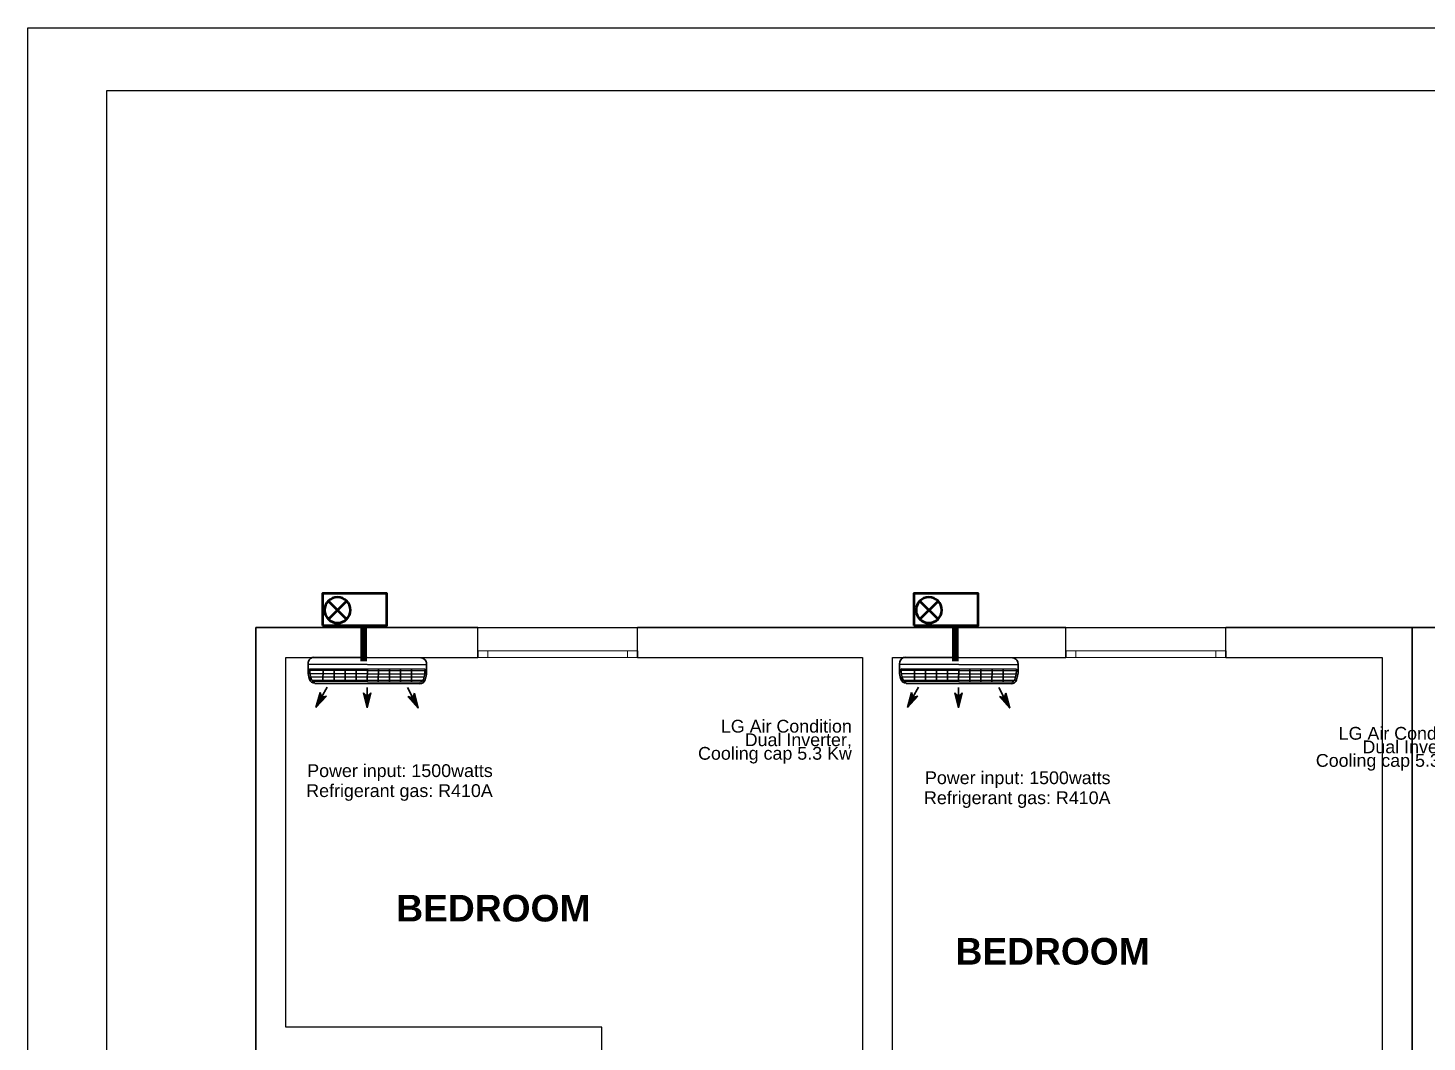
# Model space of a CAD drawing. Header units: inches. Extents: x 23 to 2032867, y 13 to 664695.
# Drawn here: x 708950 to 719462, y 508390 to 516009 of the extents above; entities that cross this region are included whole.
import ezdxf

# ---------------------------------------------------------------- set-up
doc = ezdxf.new("R2010")
doc.units = ezdxf.units.IN
doc.header["$MEASUREMENT"] = 0
doc.linetypes.add('Hidden Line', pattern=[391.222223, 282.222223, -109])
for name, color, linetype, lineweight in [('0Railings', 1, 'Continuous', 18), ('AC', 9, 'Continuous', 15), ('ARCHICAD Windows_Pen_No__27', 7, 'Continuous', 35), ('BOLD', 7, 'Continuous', 50), ('SOAK WAWAY', 1, 'Continuous', 30), ('Structural - Bearing_Pen_No__27', 7, 'Continuous', 35)]:
    doc.layers.add(name, color=color, linetype=linetype, lineweight=lineweight)
for name, color, linetype, lineweight, true_color in [('Annotation - Text_Pen_No__86', 7, 'Continuous', 20, 0x5555ff), ('ARCHICAD Windows_Pen_No__23', 7, 'Continuous', 20, 0xff6600), ('ARCHICAD Windows_Pen_No__3', 7, 'Continuous', 18, 0xff6600), ('Structural - Bearing_Pen_No__89', 7, 'Continuous', 20, 0x71cebe)]:
    doc.layers.add(name, color=color, linetype=linetype, lineweight=lineweight, true_color=true_color)
for name, color, linetype in [('Hvactext', 7, 'Continuous'), ('LIAB', 8, 'Continuous'), ('PLOTYR', 15, 'Continuous')]:
    doc.layers.add(name, color=color, linetype=linetype)
doc.styles.add('Arial', font='arial.ttf', dxfattribs={"height": 250})
doc.styles.add('GENERATED_STYLE_2', font='arialbd.ttf')

# ---------------------------------------------------------------- blocks, each defined once
blk = doc.blocks.new('A$C109E561E')
at = {"layer": 'AC', "linetype": 'Continuous', "lineweight": -2}
for points in [[(111, 143), (73, 5), (170, 110), (125, 100), (125, 100)], [(583, 141), (548, 3), (515, 142), (549, 110), (549, 111)], [(987, 138), (1023, 0), (927, 107), (972, 95), (972, 96)]]:
    blk.add_hatch(color=3, dxfattribs=at).paths.add_polyline_path(points)
at = {"layer": 'AC', "color": 3, "linetype": 'Continuous', "lineweight": -2}
for p, q in [((2, 427), (0, 413)), ((0, 413), (0, 345)), ((0, 406), (1100, 401)), ((4, 433), (2, 427)), ((1047, 466), (54, 471)), ((1099, 421), (1097, 428)), ((1100, 408), (1099, 421)), ((1100, 408), (1100, 339)), ((0, 345), (0, 345)), ((7, 290), (13, 267)), ((16, 365), (15, 345)), ((16, 365), (1085, 360)), ((22, 294), (28, 271)), ((1071, 266), (1077, 289)), ((1085, 360), (1085, 339)), ((1086, 262), (1092, 285)), ((1100, 339), (1100, 339)), ((63, 245), (1036, 240)), ((63, 229), (1036, 224)), ((73, 5), (111, 143)), ((111, 143), (126, 100)), ((177, 194), (125, 100)), ((548, 2), (515, 142)), ((515, 142), (549, 111)), ((548, 2), (583, 141)), ((549, 192), (549, 111)), ((583, 141), (549, 111)), ((922, 190), (972, 96)), ((987, 139), (972, 95)), ((1023, 0), (987, 139)), ((73, 5), (170, 110)), ((170, 110), (126, 100)), ((1023, 0), (927, 107)), ((927, 107), (972, 95))]:
    blk.add_line(p, q, dxfattribs=at)
at = {"layer": 'AC', "color": 8, "linetype": 'Continuous', "lineweight": -2}
for p, q in [((16, 350), (1084, 345)), ((17, 320), (1083, 315)), ((23, 290), (1076, 285)), ((33, 260), (1066, 255)), ((138, 244), (139, 365)), ((241, 244), (242, 364)), ((344, 243), (344, 364)), ((447, 243), (447, 363)), ((549, 242), (550, 363)), ((652, 242), (653, 362)), ((755, 241), (756, 362)), ((858, 241), (859, 361)), ((961, 240), (961, 361))]:
    blk.add_line(p, q, dxfattribs=at)
at = {"layer": 'AC', "color": 3, "linetype": 'Continuous', "lineweight": -2}
for centre, radius, start, end in [((51, 345), 51.4, 179.7096, 179.7096), ((54, 419), 51.4, 89.7096, 164.2846), ((1047, 414), 51.4, 15.1345, 89.7096), ((206, 344), 206, 179.7096, 195.1345), ((63, 281), 51.4, 195.1345, 269.7096), ((206, 344), 190, 179.7096, 195.1345), ((63, 281), 36, 195.1345, 269.7096), ((1036, 276), 36, 269.7096, 344.2846), ((1036, 276), 51.4, 269.7096, 344.2846), ((894, 340), 190, 344.2846, 359.7096), ((894, 340), 206, 344.2846, 359.7096)]:
    blk.add_arc(centre, radius, start, end, dxfattribs=at)
blk = doc.blocks.new('ac1')
at = {"layer": 'BOLD', "color": 6}
for p, q in [((2309094, -76377), (2308957, -76514)), ((2308957, -76377), (2309094, -76514))]:
    blk.add_line(p, q, dxfattribs=at)
blk.add_lwpolyline([(2309139, -76562), (2308655, -76562), (2308655, -76320), (2309139, -76320)], close=True, dxfattribs=at)
blk.add_circle((2309026, -76445), 96.9, dxfattribs=at)

msp = doc.modelspace()

# ---------------------------------------------------------------- linework, layer by layer
at = {"layer": '0Railings', "color": 7, "linetype": 'Continuous', "lineweight": 5, "const_width": 50}
for points in [[(711473.041, 511250.624), (711473.041, 511518.624)], [(715916.75, 511250.624), (715916.75, 511518.624)]]:
    msp.add_lwpolyline(points, dxfattribs=at)
at = {"layer": 'ARCHICAD Windows_Pen_No__23', "color": 8, "linetype": 'Continuous'}
for p, q in [((712404.055, 511328.942), (712329.055, 511328.942)), ((712404.055, 511278.942), (712404.055, 511328.942)), ((713529.055, 511328.942), (713454.055, 511328.942)), ((713454.055, 511328.942), (713454.055, 511278.942)), ((716749.018, 511328.942), (716824.018, 511328.942)), ((716824.018, 511328.942), (716824.018, 511278.942)), ((717874.018, 511278.942), (717874.018, 511328.942)), ((717874.018, 511328.942), (717949.018, 511328.942)), ((712329.055, 511278.942), (712404.055, 511278.942)), ((713454.055, 511278.942), (713529.055, 511278.942)), ((716824.018, 511278.942), (716749.018, 511278.942)), ((717949.018, 511278.942), (717874.018, 511278.942))]:
    msp.add_line(p, q, dxfattribs=at)
at = {"layer": 'ARCHICAD Windows_Pen_No__27', "color": 8, "linetype": 'Continuous'}
for p, q in [((712329.055, 511278.942), (712329.055, 511328.942)), ((713529.055, 511278.942), (713529.055, 511328.942)), ((716749.018, 511278.942), (716749.018, 511328.942)), ((717949.018, 511278.942), (717949.018, 511328.942))]:
    msp.add_line(p, q, dxfattribs=at)
at = {"layer": 'ARCHICAD Windows_Pen_No__3', "color": 8, "linetype": 'Continuous'}
for p, q in [((713529.055, 511503.942), (712329.055, 511503.942)), ((717949.018, 511503.942), (716749.018, 511503.942)), ((713454.055, 511328.942), (712404.055, 511328.942)), ((716824.018, 511328.942), (717874.018, 511328.942)), ((713529.055, 511278.942), (712329.055, 511278.942)), ((712404.055, 511278.942), (713454.055, 511278.942)), ((717949.018, 511278.942), (716749.018, 511278.942)), ((717874.018, 511278.942), (716824.018, 511278.942))]:
    msp.add_line(p, q, dxfattribs=at)
at = {"layer": 'LIAB', "color": 7, "linetype": 'Continuous', "ltscale": 256.031999}
for p, q in [((709543.055, 515539.421), (746973.17, 515539.421)), ((709543.055, 489533.465), (709543.055, 515539.421))]:
    msp.add_line(p, q, dxfattribs=at)
at = {"layer": 'PLOTYR', "color": 1, "linetype": 'Continuous', "ltscale": 250}
for p, q in [((708950.022, 516008.843), (747442.592, 516008.843)), ((708950.022, 489064.043), (708950.022, 516008.843))]:
    msp.add_line(p, q, dxfattribs=at)
at = {"layer": 'Structural - Bearing_Pen_No__27', "color": 8, "linetype": 'Continuous', "lineweight": 25}
for p, q in [((710662.088, 511503.942), (710662.088, 506538.183)), ((710887.088, 511503.942), (710662.088, 511503.942)), ((712329.055, 511503.942), (710887.088, 511503.942)), ((712329.055, 511328.942), (712329.055, 511503.942)), ((713529.055, 511328.942), (713529.055, 511503.942)), ((716749.018, 511503.942), (713529.055, 511503.942)), ((716749.018, 511328.942), (716749.018, 511503.942)), ((717949.018, 511328.942), (717949.018, 511503.942)), ((719124.106, 511503.942), (717949.018, 511503.942)), ((719349.106, 511503.942), (719124.106, 511503.942)), ((719574.106, 511503.942), (719349.106, 511503.942)), ((712329.055, 511278.942), (712329.055, 511328.942)), ((713529.055, 511278.942), (713529.055, 511328.942)), ((716749.018, 511278.942), (716749.018, 511328.942)), ((717949.018, 511278.942), (717949.018, 511328.942)), ((710887.088, 508502.975), (710887.088, 511278.942)), ((710887.088, 511278.942), (712329.055, 511278.942)), ((713529.055, 511278.942), (715221.355, 511278.942)), ((715221.355, 511278.942), (715221.355, 506763.183)), ((715446.355, 506763.183), (715446.355, 511278.942)), ((715446.355, 511278.942), (716749.018, 511278.942)), ((717949.018, 511278.942), (719124.106, 511278.942)), ((719124.106, 511278.942), (719124.106, 506763.183)), ((719349.106, 508502.975), (719349.106, 511278.942)), ((719349.106, 511278.942), (719349.106, 506763.183)), ((713262.073, 508502.975), (710887.088, 508502.975)), ((713262.073, 508124.082), (713262.073, 508502.975))]:
    msp.add_line(p, q, dxfattribs=at)
at = {"layer": 'Structural - Bearing_Pen_No__89', "color": 8, "linetype": 'Continuous', "lineweight": 25}
for p, q in [((710662.088, 506538.394), (710662.088, 511503.942)), ((710662.088, 511503.942), (719349.106, 511503.942)), ((719349.106, 511503.942), (719347.088, 499053.942)), ((719349.106, 511503.942), (728036.123, 511503.942)), ((719349.106, 506538.394), (719349.106, 511503.942))]:
    msp.add_line(p, q, dxfattribs=at)

# ---------------------------------------------------------------- block references
at = {"xscale": -1}
for p in [(3020301.377, 588080.624), (3024745.085, 588080.624)]:
    msp.add_blockref('ac1', p, dxfattribs=at)
at = {"layer": 'SOAK WAWAY', "xscale": 0.81, "yscale": 0.81, "zscale": 0.81}
for p in [(711054.234, 510899.616), (715497.943, 510899.616)]:
    msp.add_blockref('A$C109E561E', p, dxfattribs=at)

# ---------------------------------------------------------------- texts
at = {"layer": 'Annotation - Text_Pen_No__86', "color": 8, "linetype": 'Hidden Line', "lineweight": 25, "style": 'GENERATED_STYLE_2'}
for p in [(711717.189, 509296.009), (715919.097, 508972.11)]:
    msp.add_text('BEDROOM', height=200, dxfattribs=at).set_placement(p)
at = {"layer": 'Hvactext', "color": 7, "char_height": 96, "width": 4088.81303, "attachment_point": 3, "line_spacing_factor": 0.636364, "style": 'Arial'}
for s, insert in [('LG Air Condition\\PDual Inverter, \\PCooling cap 5.3 Kw', (715140.148, 510811.107)), ('LG Air Condition\\PDual Inverter, \\PCooling cap 5.3 Kw', (719781.604, 510757.767)), ('Power input: 1500watts', (712442.149, 510477.276)), ('Power input: 1500watts', (717083.605, 510423.936)), ('Refrigerant gas: R410A', (712442.149, 510327.099)), ('Refrigerant gas: R410A', (717083.605, 510273.759))]:
    msp.add_mtext(s, dxfattribs=dict(at, insert=insert))

doc.saveas('drawing.dxf')
